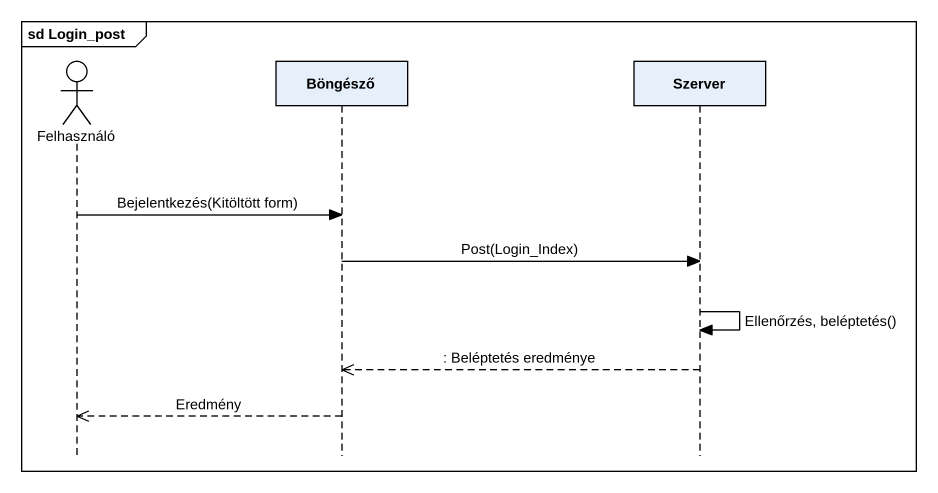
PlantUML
@startuml
mainframe sd Login_post
hide footbox
actor Felhasználó
participant Böngésző
participant Szerver

Felhasználó -> Böngésző : Bejelentkezés(Kitöltött form)
Böngésző -> Szerver : Post(Login_Index)
Szerver -> Szerver : Ellenőrzés, beléptetés()
Szerver -->> Böngésző : : Beléptetés eredménye
Böngésző -->> Felhasználó : Eredmény
@enduml
